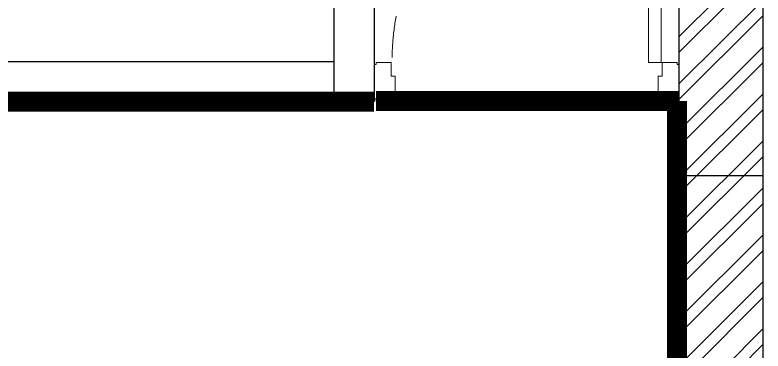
# Model space of a CAD drawing. Header units: feet. Extents: x 9819784 to 9831901, y -7052673 to -7045588.
# Drawn here: x 9830026 to 9831901, y -7050448 to -7049606 of the extents above; entities that cross this region are included whole.
import ezdxf

# ---------------------------------------------------------------- set-up
doc = ezdxf.new("R2010")
doc.units = ezdxf.units.FT
doc.header["$LTSCALE"] = 33
doc.header["$MEASUREMENT"] = 0
doc.linetypes.add('ACAD_ISO03W100', pattern=[30, 12, -18])
doc.linetypes.add('HIDDEN2', pattern=[4.7624999999999975, 3.174999999999998, -1.587499999999999])
doc.layers.add('A-WALL', color=1, linetype='Continuous')
doc.layers.add('LAMINATE FINISH', color=80, linetype='Continuous')
for name, color, linetype, lineweight in [('A-WALL HATCH', 251, 'Continuous', 0), ('Door', 2, 'Continuous', 13), ('LENS-DOOR', 34, 'Continuous', 20), ('LENS-PARTITION', 21, 'Continuous', 25), ('LENS_DIMENSION', 193, 'Continuous', 0), ('LK-TILES FINISH', 251, 'Continuous', 5)]:
    doc.layers.add(name, color=color, linetype=linetype, lineweight=lineweight)

# ---------------------------------------------------------------- blocks, each defined once
blk = doc.blocks.new('A$C917db70c')
at = {"layer": 'A-WALL HATCH'}
h = blk.add_hatch(dxfattribs=at)
h.set_pattern_fill('ANSI32', color=256, scale=222)
h.set_pattern_definition([(45, (-12.4013486392796, 3825.259784526192), (-58.86663953378008, 58.86663953378008), []), (45, (26.84307765075937, 3825.259784526192), (-58.86663953378008, 58.86663953378008), [])])
h.paths.add_polyline_path([(0, 4075), (-209.9993487000465, 4075), (-209.9993487000465, 3508), (0, 3508)])
h.paths.add_polyline_path([(0, 2665), (-209.9993487000465, 2665), (-209.9993487000465, 2098), (0, 2098)])
h.paths.add_polyline_path([(0, 2665), (0, 3508), (-209.9993487000465, 3508), (-209.9993487000465, 3210), (-209.9993487000465, 2960), (-209.9993487000465, 2665)])
h.paths.add_polyline_path([(0, 455), (0, 2098), (-209.9993487000465, 2098), (-209.9993487000465, 1460.480862290598), (-209.9993487000465, 455)])
h.paths.add_polyline_path([(0, 4075), (0, 7085), (-2304.999348700047, 7085), (-2304.999348700047, 6935), (-209.9993487000465, 6935), (-209.9993487000465, 4075)])
h.paths.add_polyline_path([(-644.9993487000465, 0), (-644.9993487000465, 150), (-10454.99934870004, 150), (-10454.99934870004, 0)])
h.paths.add_polyline_path([(-3474.999348700047, 6925), (-3474.999348700047, 7085), (-9554.999364762567, 7085), (-9554.999364762567, 6924.822166100145)])
at = {"layer": 'A-WALL'}
for p, q in [((0, 0), (0, 7085)), ((-209.9993487000465, 2960), (-209.9993487000465, 3210)), ((-209.9993487000465, 455.0000000009313), (-209.9993487000465, 2960)), ((-209.9993487000465, 2665), (0, 2665))]:
    blk.add_line(p, q, dxfattribs=at)
blk = doc.blocks.new('*U50')
at = {"layer": 'LENS-DOOR'}
for p, q in [((548120.2320027523, 1779249.428635961), (548120.2320027453, 1778574.74113736)), ((548120.2320027523, 1779249.428635961), (548152.1070027578, 1779249.428635947)), ((548152.1070027316, 1778574.741137346), (548152.1070027578, 1779249.428635947)), ((547432.2632527433, 1778569.428637402), (547437.575752725, 1778569.428637378)), ((547432.2632527194, 1778483.28963872), (547432.2632527433, 1778569.428637402)), ((547437.5757527299, 1778574.741137398), (547474.763252741, 1778574.741137389)), ((547437.575752725, 1778569.428637378), (547437.5757527299, 1778574.741137398)), ((547474.7632527268, 1778540.209887454), (547474.763252741, 1778574.741137389)), ((548120.2320027453, 1778574.74113736), (548152.1070027316, 1778574.741137346)), ((548191.9507527576, 1778574.741137379), (548154.7632527369, 1778574.741137346)), ((548154.7632527275, 1778540.209887416), (548154.7632527369, 1778574.741137346)), ((548191.950752748, 1778569.428637359), (548191.9507527576, 1778574.741137379)), ((548197.2632527373, 1778569.428637359), (548191.950752748, 1778569.428637359)), ((548197.2632527252, 1778483.289638711), (548197.2632527373, 1778569.428637359)), ((547474.7632527268, 1778540.209887454), (547485.3882527311, 1778540.209887435)), ((547485.3882527287, 1778477.977138734), (547485.3882527311, 1778540.209887435)), ((548144.1382527421, 1778477.977138672), (548144.1382527279, 1778540.209887387)), ((548154.7632527275, 1778540.209887416), (548144.1382527279, 1778540.209887387)), ((547432.2632527194, 1778483.28963872), (547437.5757527275, 1778483.28963872)), ((547437.5757527275, 1778477.977138743), (547437.5757527275, 1778483.28963872)), ((547437.5757527275, 1778477.977138743), (547485.3882527287, 1778477.977138734)), ((548191.9507527337, 1778477.977138692), (548144.1382527421, 1778477.977138672)), ((548191.9507527337, 1778477.977138692), (548191.9507527337, 1778483.289638711)), ((548197.2632527252, 1778483.289638711), (548191.9507527337, 1778483.289638711))]:
    blk.add_line(p, q, dxfattribs=at)
at = {"layer": 'LENS-DOOR', "color": 7, "linetype": 'HIDDEN2'}
blk.add_ellipse((548152.1070027316, 1778574.741137346), major_axis=(-674.6874999987274, 0.0035119641540712), ratio=0.9999999979146821, start_param=-1.570791121506941, end_param=0.0512086788949202, dxfattribs=at)

msp = doc.modelspace()

# ---------------------------------------------------------------- linework, layer by layer
at = {"layer": 'LAMINATE FINISH', "color": 85, "linetype": 'ACAD_ISO03W100', "ltscale": 0.05, "const_width": 50}
msp.add_lwpolyline([(9830931.637567949, -7049821.540378269), (9831691.325067949, -7049821.540378368)], dxfattribs=at)
at = {"layer": 'LENS-PARTITION'}
for points in [[(9830926.325067952, -7049823.158378952), (9830826.325067952, -7049823.158378952), (9830826.325067952, -7048223.158378952), (9830926.325067952, -7048223.158378952)], [(9829661.325067952, -7049823.158378952), (9830826.325067952, -7049823.158378952), (9830826.325067952, -7049723.158378951), (9829661.325067952, -7049723.158378951)]]:
    msp.add_lwpolyline(points, close=True, dxfattribs=at)
at = {"layer": 'LK-TILES FINISH', "color": 212, "linetype": 'ACAD_ISO03W100', "ltscale": 0.05, "const_width": 50}
for points in [[(9830926.325067952, -7049823.158378952), (9828426.325067952, -7049823.158378952)], [(9831686.012567954, -7049821.54037832), (9831686.012567954, -7050668.158378952), (9830891.325067952, -7050668.158378952)]]:
    msp.add_lwpolyline(points, dxfattribs=at)

# ---------------------------------------------------------------- block references
at = {"layer": 'Door'}
msp.add_blockref('*U50', (9283494.06181522, -8828299.517517012), dxfattribs=at)
at = {"layer": 'LENS_DIMENSION'}
msp.add_blockref('A$C917db70c', (9831901.32441665, -7052673.158378952), dxfattribs=at)

doc.saveas('drawing.dxf')
